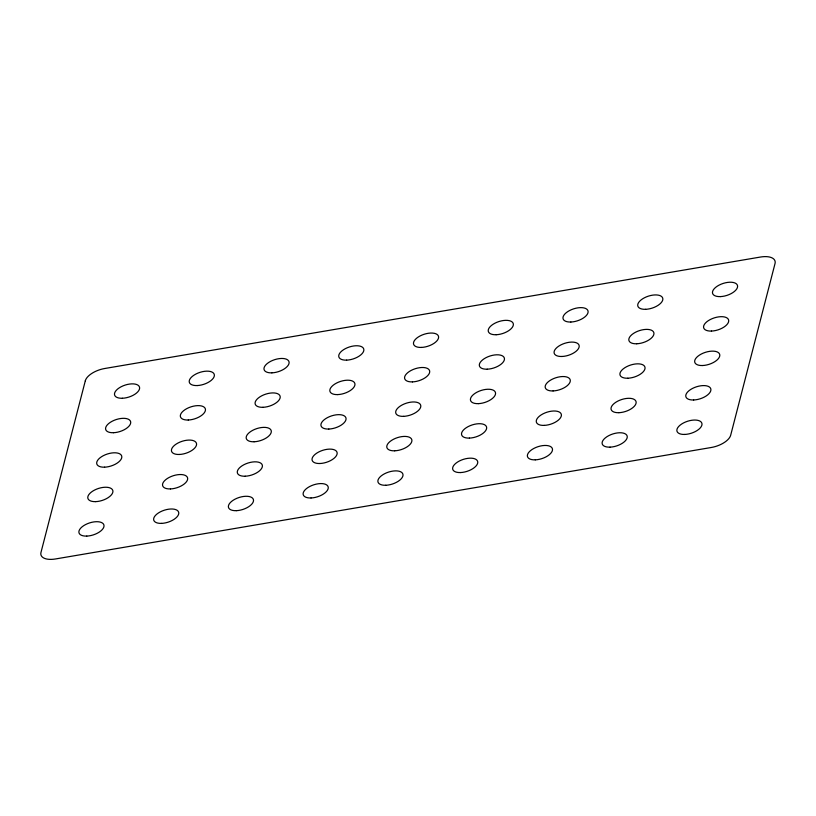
<?xml version="1.0" encoding="UTF-8"?>
<svg xmlns="http://www.w3.org/2000/svg" width="816" height="816" viewBox="0 0 816 816"><rect width="100%" height="100%" fill="white"/><g stroke="black" fill="none" stroke-linecap="round" stroke-linejoin="round"><path stroke-width="1.22" d="M85.313 380.797L40.973 552.452A17.83 8.558 -18 0 0 55.529 558.96L711.277 447.494A17.83 8.558 -18 0 0 730.687 435.203L775.027 263.548A17.83 8.558 -18 0 0 760.471 257.04L104.723 368.506A17.83 8.558 -18 0 0 85.313 380.797M684.767 434.438A13.066 6.273 -18 0 0 701.882 423.269A13.066 6.273 -18 0 0 681.646 424.024A13.066 6.273 -18 0 0 684.767 434.438M610.021 447.148A13.066 6.273 -18 0 0 627.137 435.979A13.066 6.273 -18 0 0 606.9 436.733A13.066 6.273 -18 0 0 610.021 447.148M535.276 459.847A13.066 6.273 -18 0 0 552.391 448.688A13.066 6.273 -18 0 0 532.154 449.432A13.066 6.273 -18 0 0 535.276 459.847M460.53 472.556A13.066 6.273 -18 0 0 477.635 461.397A13.066 6.273 -18 0 0 457.409 462.142A13.066 6.273 -18 0 0 460.53 472.556M385.774 485.265A13.066 6.273 -18 0 0 402.89 474.096A13.066 6.273 -18 0 0 382.663 474.851A13.066 6.273 -18 0 0 385.774 485.265M311.029 497.974A13.066 6.273 -18 0 0 328.144 486.805A13.066 6.273 -18 0 0 307.907 487.56A13.066 6.273 -18 0 0 311.029 497.974M236.283 510.673A13.066 6.273 -18 0 0 253.399 499.514A13.066 6.273 -18 0 0 233.162 500.259A13.066 6.273 -18 0 0 236.283 510.673M161.537 523.382A13.066 6.273 -18 0 0 178.653 512.213A13.066 6.273 -18 0 0 158.416 512.968A13.066 6.273 -18 0 0 161.537 523.382M86.792 536.092A13.066 6.273 -18 0 0 103.897 524.923A13.066 6.273 -18 0 0 83.671 525.677A13.066 6.273 -18 0 0 86.792 536.092M693.671 399.983A13.066 6.273 -18 0 0 710.787 388.814A13.066 6.273 -18 0 0 690.55 389.569A13.066 6.273 -18 0 0 693.671 399.983M618.926 412.692A13.066 6.273 -18 0 0 636.031 401.523A13.066 6.273 -18 0 0 615.805 402.278A13.066 6.273 -18 0 0 618.926 412.692M544.17 425.391A13.066 6.273 -18 0 0 561.286 414.232A13.066 6.273 -18 0 0 541.049 414.977A13.066 6.273 -18 0 0 544.17 425.391M469.424 438.1A13.066 6.273 -18 0 0 486.54 426.931A13.066 6.273 -18 0 0 466.303 427.686A13.066 6.273 -18 0 0 469.424 438.1M394.679 450.809A13.066 6.273 -18 0 0 411.794 439.64A13.066 6.273 -18 0 0 391.558 440.395A13.066 6.273 -18 0 0 394.679 450.809M319.933 463.508A13.066 6.273 -18 0 0 337.049 452.35A13.066 6.273 -18 0 0 316.812 453.094A13.066 6.273 -18 0 0 319.933 463.508M245.177 476.218A13.066 6.273 -18 0 0 262.293 465.059A13.066 6.273 -18 0 0 242.066 465.803A13.066 6.273 -18 0 0 245.177 476.218M170.432 488.927A13.066 6.273 -18 0 0 187.547 477.758A13.066 6.273 -18 0 0 167.311 478.513A13.066 6.273 -18 0 0 170.432 488.927M95.686 501.636A13.066 6.273 -18 0 0 112.802 490.467A13.066 6.273 -18 0 0 92.565 491.222A13.066 6.273 -18 0 0 95.686 501.636M702.566 365.527A13.066 6.273 -18 0 0 719.681 354.358A13.066 6.273 -18 0 0 699.445 355.113A13.066 6.273 -18 0 0 702.566 365.527M627.82 378.226A13.066 6.273 -18 0 0 644.936 367.067A13.066 6.273 -18 0 0 624.699 367.812A13.066 6.273 -18 0 0 627.82 378.226M553.075 390.935A13.066 6.273 -18 0 0 570.19 379.777A13.066 6.273 -18 0 0 549.953 380.521A13.066 6.273 -18 0 0 553.075 390.935M478.329 403.645A13.066 6.273 -18 0 0 495.445 392.476A13.066 6.273 -18 0 0 475.208 393.23A13.066 6.273 -18 0 0 478.329 403.645M403.573 416.354A13.066 6.273 -18 0 0 420.689 405.185A13.066 6.273 -18 0 0 400.462 405.94A13.066 6.273 -18 0 0 403.573 416.354M328.828 429.053A13.066 6.273 -18 0 0 345.943 417.894A13.066 6.273 -18 0 0 325.706 418.639A13.066 6.273 -18 0 0 328.828 429.053M254.082 441.762A13.066 6.273 -18 0 0 271.198 430.593A13.066 6.273 -18 0 0 250.961 431.348A13.066 6.273 -18 0 0 254.082 441.762M179.336 454.471A13.066 6.273 -18 0 0 196.452 443.302A13.066 6.273 -18 0 0 176.215 444.057A13.066 6.273 -18 0 0 179.336 454.471M104.591 467.18A13.066 6.273 -18 0 0 121.696 456.011A13.066 6.273 -18 0 0 101.47 456.766A13.066 6.273 -18 0 0 104.591 467.18M711.47 331.072A13.066 6.273 -18 0 0 728.586 319.903A13.066 6.273 -18 0 0 708.349 320.657A13.066 6.273 -18 0 0 711.47 331.072M636.725 343.771A13.066 6.273 -18 0 0 653.83 332.612A13.066 6.273 -18 0 0 633.604 333.356A13.066 6.273 -18 0 0 636.725 343.771M561.969 356.48A13.066 6.273 -18 0 0 579.085 345.311A13.066 6.273 -18 0 0 558.858 346.066A13.066 6.273 -18 0 0 561.969 356.48M487.223 369.189A13.066 6.273 -18 0 0 504.339 358.02A13.066 6.273 -18 0 0 484.102 358.775A13.066 6.273 -18 0 0 487.223 369.189M412.478 381.888A13.066 6.273 -18 0 0 429.593 370.729A13.066 6.273 -18 0 0 409.357 371.474A13.066 6.273 -18 0 0 412.478 381.888M337.732 394.597A13.066 6.273 -18 0 0 354.848 383.438A13.066 6.273 -18 0 0 334.611 384.183A13.066 6.273 -18 0 0 337.732 394.597M262.987 407.306A13.066 6.273 -18 0 0 280.092 396.137A13.066 6.273 -18 0 0 259.865 396.892A13.066 6.273 -18 0 0 262.987 407.306M188.231 420.016A13.066 6.273 -18 0 0 205.346 408.847A13.066 6.273 -18 0 0 185.12 409.601A13.066 6.273 -18 0 0 188.231 420.016M113.485 432.715A13.066 6.273 -18 0 0 130.601 421.556A13.066 6.273 -18 0 0 110.364 422.3A13.066 6.273 -18 0 0 113.485 432.715M720.365 296.606A13.066 6.273 -18 0 0 737.48 285.447A13.066 6.273 -18 0 0 717.254 286.192A13.066 6.273 -18 0 0 720.365 296.606M645.619 309.315A13.066 6.273 -18 0 0 662.735 298.156A13.066 6.273 -18 0 0 642.498 298.901A13.066 6.273 -18 0 0 645.619 309.315M570.874 322.024A13.066 6.273 -18 0 0 587.989 310.855A13.066 6.273 -18 0 0 567.752 311.61A13.066 6.273 -18 0 0 570.874 322.024M496.128 334.733A13.066 6.273 -18 0 0 513.244 323.564A13.066 6.273 -18 0 0 493.007 324.319A13.066 6.273 -18 0 0 496.128 334.733M421.382 347.432A13.066 6.273 -18 0 0 438.488 336.274A13.066 6.273 -18 0 0 418.261 337.018A13.066 6.273 -18 0 0 421.382 347.432M346.627 360.142A13.066 6.273 -18 0 0 363.742 348.973A13.066 6.273 -18 0 0 343.516 349.727A13.066 6.273 -18 0 0 346.627 360.142M271.881 372.851A13.066 6.273 -18 0 0 288.997 361.682A13.066 6.273 -18 0 0 268.76 362.437A13.066 6.273 -18 0 0 271.881 372.851M197.135 385.56A13.066 6.273 -18 0 0 214.251 374.391A13.066 6.273 -18 0 0 194.014 375.136A13.066 6.273 -18 0 0 197.135 385.56M122.39 398.259A13.066 6.273 -18 0 0 139.505 387.1A13.066 6.273 -18 0 0 119.269 387.845A13.066 6.273 -18 0 0 122.39 398.259"/></g></svg>
